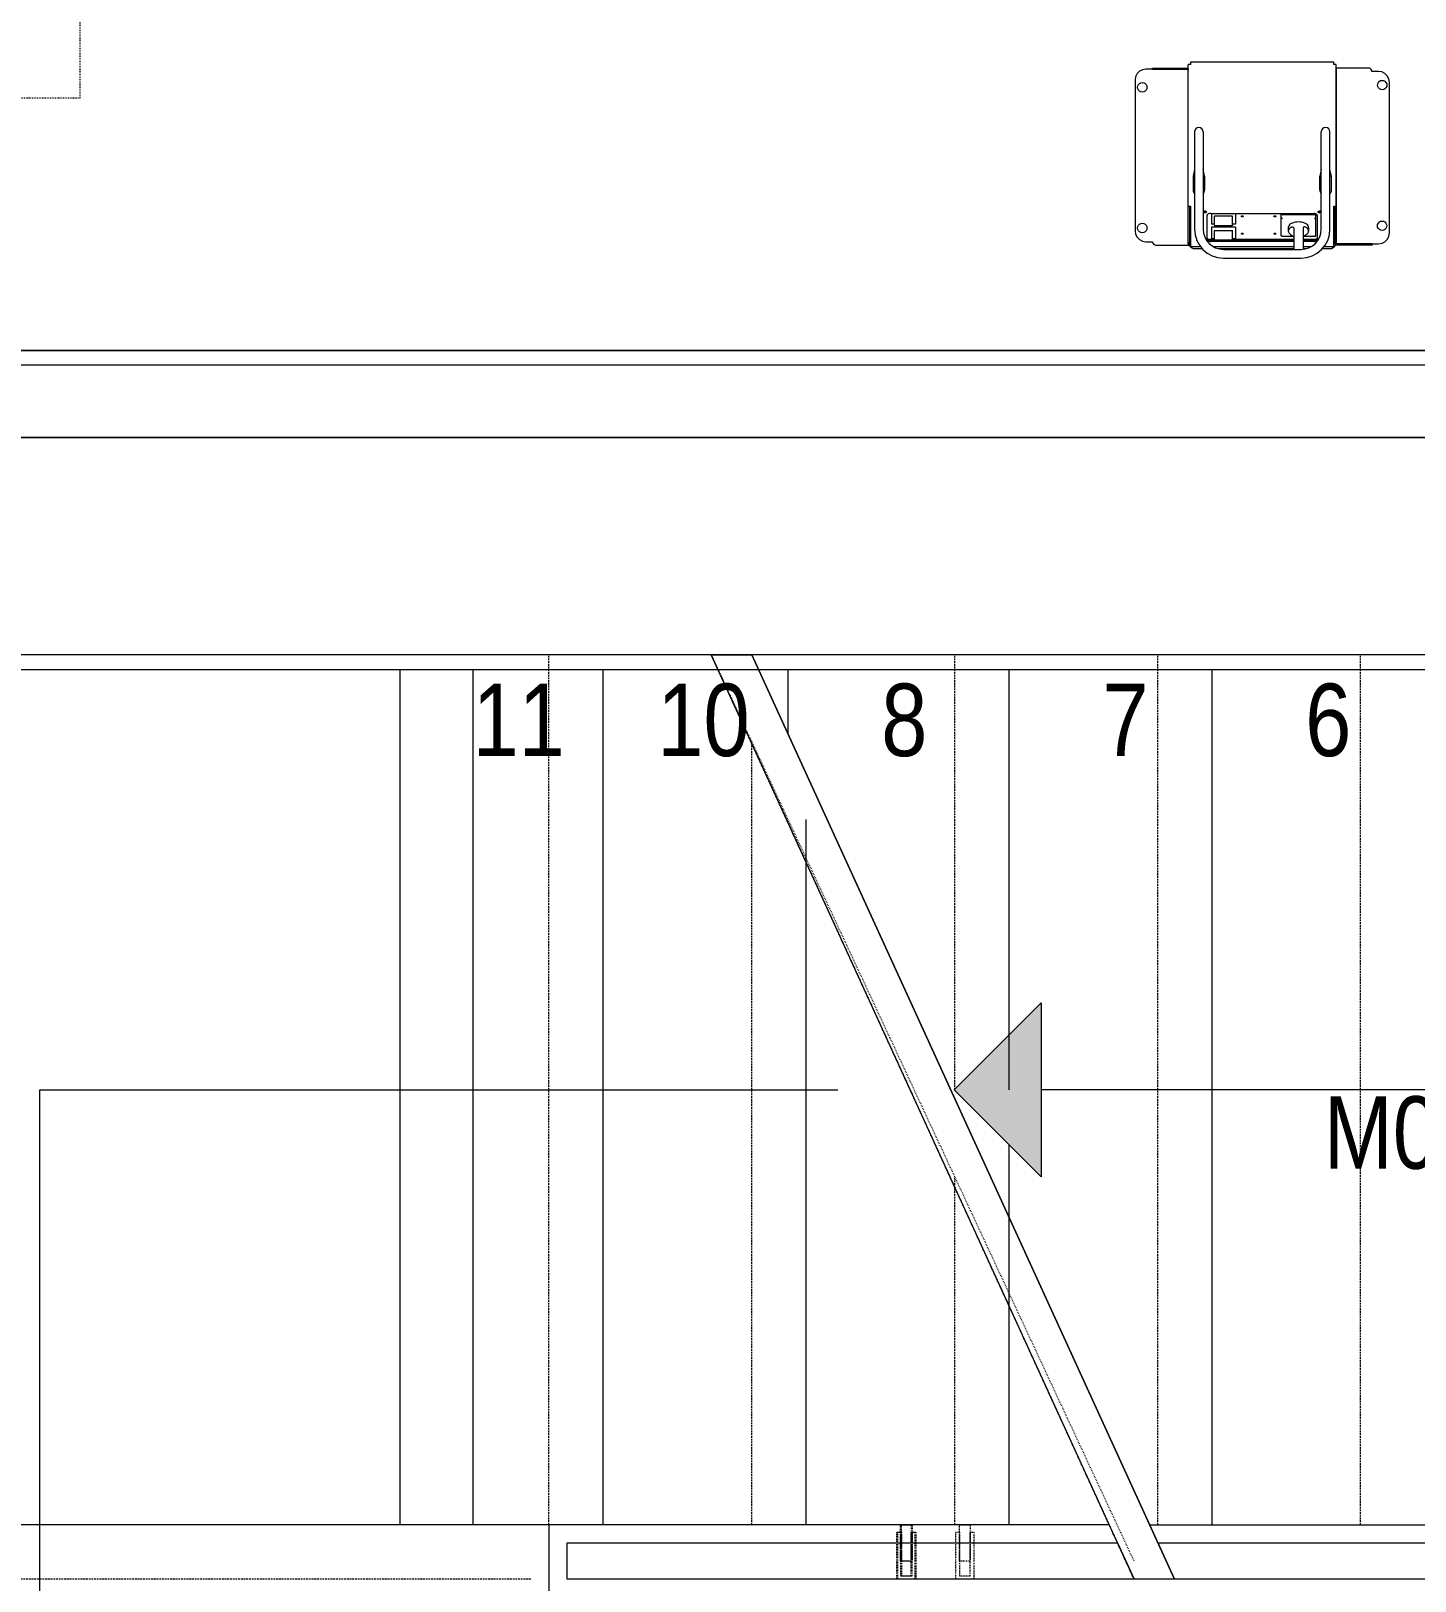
# Model space of a CAD drawing. Extents: x -1133 to 23780, y -1311 to 8245.
# Drawn here: x 1261 to 1452, y 2657.2 to 2871.1 of the extents above; entities that cross this region are included whole.
import ezdxf

# ---------------------------------------------------------------- set-up
doc = ezdxf.new("R2010")
doc.units = 0
doc.header["$MEASUREMENT"] = 0
doc.linetypes.add('DOT2', pattern=[0.125, 0, -0.125])
doc.linetypes.add('HIDDEN', pattern=[0.375, 0.25, -0.125])
doc.layers.get('0').update_dxf_attribs({"color": 9, "lineweight": 9})
for name, color, linetype, lineweight in [('01', 9, 'Continuous', 9), ('06B', 9, 'Continuous', 9), ('10', 9, 'Continuous', 9), ('14', 9, 'Continuous', 9), ('19', 9, 'Continuous', 9), ('19D', 9, 'DOT2', 9), ('20', 9, 'DOT2', 9), ('21', 9, 'Continuous', 9), ('32-ekipman', 9, 'Continuous', 9), ('35', 9, 'Continuous', 9), ('40', 9, 'Continuous', 9), ('40B', 9, 'Continuous', 9)]:
    doc.layers.add(name, color=color, linetype=linetype, lineweight=lineweight)
doc.styles.add('MuuM_TEXT-STANDART', font='ARIALN.TTF')

# ---------------------------------------------------------------- blocks, each defined once
blk = doc.blocks.new('p-mek. tesisat-zemin')
for p, q in [((59.56, -808.07), (64.51, -808.07)), ((59.56, -808.22), (59.56, -808.07)), ((64.51, -832.37), (64.51, -807.57)), ((64.81, -807.57), (64.51, -807.57)), ((64.81, -807.27), (64.81, -807.57)), ((84.61, -807.27), (64.81, -807.27)), ((84.61, -807.57), (84.61, -807.27)), ((84.91, -807.57), (84.61, -807.57)), ((84.91, -832.37), (84.91, -807.57)), ((89.41, -808.07), (84.91, -808.07)), ((57.16, -809.72), (57.16, -830.52)), ((57.95, -810.1), (58.16, -810.07)), ((58.67, -808.22), (58.17, -808.3)), ((59.34, -808.22), (58.67, -808.22)), ((59.53, -808.22), (59.34, -808.22)), ((64.49, -808.25), (59.53, -808.22)), ((59.57, -808.22), (64.49, -808.22)), ((64.46, -808.47), (64.46, -831.97)), ((84.96, -831.97), (84.96, -808.47)), ((89.93, -808.52), (89.85, -808.52)), ((90.76, -808.52), (89.93, -808.52)), ((91.04, -809.8), (91.26, -809.77)), ((92.25, -830.82), (92.26, -810.02)), ((58.38, -811.33), (58.16, -811.37)), ((91.47, -811.03), (91.26, -811.07)), ((65.36, -816.87), (65.36, -830.27)), ((66.56, -816.87), (66.56, -830.27)), ((82.86, -830.27), (82.86, -816.87)), ((84.06, -830.27), (84.06, -816.88)), ((65.36, -822.07), (65.16, -822.96)), ((65.36, -822.97), (65.16, -822.97)), ((65.16, -822.97), (65.16, -824.87)), ((66.76, -822.97), (66.56, -822.07)), ((66.76, -822.97), (66.56, -822.97)), ((66.76, -822.97), (66.76, -824.87)), ((82.86, -822.07), (82.66, -822.96)), ((82.66, -822.97), (82.86, -822.97)), ((82.66, -824.87), (82.66, -822.97)), ((84.26, -822.97), (84.06, -822.07)), ((84.06, -822.97), (84.26, -822.97)), ((84.26, -824.87), (84.26, -822.97)), ((64.51, -827.1), (64.81, -827.1)), ((64.71, -832.37), (64.71, -827.1)), ((64.81, -827.1), (64.81, -832.67)), ((84.61, -832.67), (84.61, -827.1)), ((84.61, -827.1), (84.91, -827.1)), ((84.71, -832.37), (84.71, -827.1)), ((57.95, -829.5), (58.16, -829.47)), ((66.75, -827.88), (66.67, -827.88)), ((67.11, -831.71), (67.11, -828.39)), ((67.61, -828.12), (81.81, -828.12)), ((67.71, -828.12), (67.71, -829.57)), ((68.11, -829.73), (68.11, -828.49)), ((68.16, -828.46), (70.56, -828.46)), ((70.61, -829.73), (70.61, -828.49)), ((71.01, -828.12), (71.01, -829.57)), ((77.31, -828.25), (82.11, -828.25)), ((77.31, -831.16), (77.31, -828.25)), ((82.11, -831.16), (82.11, -828.25)), ((82.31, -828.39), (82.31, -831.71)), ((82.5, -827.85), (82.46, -827.82)), ((82.75, -827.88), (82.67, -827.88)), ((91.04, -829.2), (91.25, -829.17)), ((58.37, -830.73), (58.16, -830.77)), ((67.11, -831.54), (67.13, -831.63)), ((71.01, -830.02), (67.71, -830.02)), ((67.71, -830.02), (67.71, -831.6)), ((68.11, -829.58), (67.72, -829.58)), ((68.11, -831.61), (67.72, -831.61)), ((68.11, -831.76), (68.11, -830.52)), ((68.16, -829.78), (70.56, -829.78)), ((68.16, -830.49), (70.56, -830.49)), ((70.57, -829.78), (70.56, -829.78)), ((71, -829.58), (70.61, -829.58)), ((70.61, -831.76), (70.61, -830.52)), ((71, -831.61), (70.61, -831.61)), ((71.01, -830.02), (71.01, -831.6)), ((77.4, -831.25), (78.96, -831.25)), ((78.31, -830.04), (78.31, -830.55)), ((79.06, -830.14), (79.06, -833.07)), ((80.36, -830.14), (80.36, -833.04)), ((80.45, -831.25), (82.01, -831.25)), ((81.11, -830.04), (81.11, -830.55)), ((91.47, -830.43), (91.25, -830.47)), ((58.66, -832.02), (59.48, -832.02)), ((59.48, -832.02), (59.57, -832.02)), ((60.01, -832.47), (64.59, -832.47)), ((64.51, -832.37), (64.71, -832.37)), ((64.81, -832.67), (66.16, -832.67)), ((65.46, -832.97), (66.42, -832.97)), ((68.11, -831.72), (67.46, -831.72)), ((79.06, -831.81), (67.61, -831.81)), ((79.06, -831.98), (67.61, -831.98)), ((67.92, -832.67), (79.06, -832.67)), ((68.16, -831.81), (70.56, -831.81)), ((68.66, -832.97), (79.06, -832.97)), ((69.36, -833.07), (80.06, -833.07)), ((70.57, -831.8), (70.56, -831.81)), ((79.06, -831.72), (70.61, -831.72)), ((81.96, -831.72), (80.36, -831.72)), ((81.81, -831.81), (80.36, -831.81)), ((81.81, -831.98), (80.36, -831.98)), ((80.36, -832.67), (81.49, -832.67)), ((80.36, -832.97), (80.76, -832.97)), ((83, -832.97), (83.96, -832.97)), ((83.25, -832.67), (84.61, -832.67)), ((84.91, -832.37), (84.71, -832.37)), ((89.86, -832.47), (84.82, -832.47)), ((84.91, -832.29), (89.89, -832.32)), ((89.84, -832.32), (84.91, -832.32)), ((89.86, -832.32), (89.86, -832.47)), ((89.89, -832.32), (90.08, -832.32)), ((90.08, -832.32), (90.75, -832.32)), ((90.75, -832.32), (91.24, -832.23)), ((69.36, -834.27), (80.06, -834.27))]:
    blk.add_line(p, q)
for points in [[(89.85, -808.52), (89.83, -808.38), (89.76, -808.25), (89.67, -808.15), (89.55, -808.09), (89.41, -808.07)], [(58.17, -808.3), (57.78, -808.5), (57.45, -808.83), (57.24, -809.25), (57.16, -809.72)], [(58.16, -811.37), (57.96, -811.33), (57.78, -811.24), (57.64, -811.1), (57.55, -810.92), (57.51, -810.72), (57.55, -810.52), (57.64, -810.33), (57.78, -810.19), (57.95, -810.1)], [(58.16, -810.07), (58.37, -810.1), (58.55, -810.19), (58.69, -810.33), (58.78, -810.52), (58.81, -810.72), (58.78, -810.92), (58.69, -811.1), (58.55, -811.24), (58.38, -811.33)], [(91.26, -811.07), (91.06, -811.04), (90.88, -810.94), (90.73, -810.8), (90.64, -810.62), (90.61, -810.42), (90.64, -810.22), (90.73, -810.04), (90.88, -809.89), (91.04, -809.8)], [(92.26, -810.02), (92.18, -809.55), (91.97, -809.14), (91.64, -808.8), (91.22, -808.59), (90.76, -808.52)], [(91.26, -809.77), (91.46, -809.8), (91.64, -809.89), (91.78, -810.04), (91.88, -810.22), (91.91, -810.42), (91.88, -810.62), (91.78, -810.8), (91.64, -810.94), (91.47, -811.03)], [(58.16, -830.77), (57.96, -830.73), (57.78, -830.64), (57.63, -830.5), (57.54, -830.32), (57.51, -830.12), (57.54, -829.92), (57.63, -829.73), (57.78, -829.59), (57.95, -829.5)], [(58.16, -829.47), (58.36, -829.5), (58.54, -829.59), (58.68, -829.73), (58.78, -829.92), (58.81, -830.12), (58.78, -830.32), (58.68, -830.5), (58.54, -830.64), (58.37, -830.73)], [(66.56, -827.77), (66.59, -827.76), (66.71, -827.74)], [(66.67, -827.88), (66.59, -827.87), (66.56, -827.86)], [(66.71, -827.9), (66.59, -827.88), (66.56, -827.87)], [(66.71, -828.07), (66.59, -828.05), (66.56, -828.04)], [(66.71, -827.74), (66.82, -827.76), (66.92, -827.79), (66.99, -827.84), (67.01, -827.9)], [(66.96, -827.82), (66.92, -827.85), (66.82, -827.88), (66.71, -827.9)], [(67.01, -827.9), (66.99, -827.97), (66.92, -828.02), (66.82, -828.05), (66.71, -828.07)], [(66.94, -827.81), (66.94, -827.82), (66.89, -827.85), (66.82, -827.87), (66.75, -827.88)], [(67.61, -828.12), (67.45, -828.13), (67.31, -828.17), (67.2, -828.23), (67.13, -828.3), (67.11, -828.39)], [(67.71, -828.23), (67.71, -828.24), (67.71, -828.24), (67.72, -828.25), (67.72, -828.26), (67.73, -828.26)], [(68.16, -828.46), (68.14, -828.47), (68.13, -828.47), (68.12, -828.47), (68.11, -828.48), (68.11, -828.49)], [(70.61, -828.49), (70.61, -828.48), (70.6, -828.47), (70.59, -828.47), (70.57, -828.47), (70.56, -828.46)], [(71.01, -828.23), (71.01, -828.24), (71, -828.24), (71, -828.25), (70.99, -828.26), (70.99, -828.26)], [(71.83, -828.51), (71.83, -828.49), (71.85, -828.47), (71.87, -828.45), (71.91, -828.44), (71.96, -828.44)], [(71.96, -828.58), (71.91, -828.57), (71.87, -828.56), (71.85, -828.54), (71.83, -828.52), (71.83, -828.51)], [(71.96, -828.44), (72, -828.44), (72.04, -828.45), (72.07, -828.47), (72.09, -828.49), (72.09, -828.51)], [(72.09, -828.51), (72.09, -828.52), (72.07, -828.54), (72.04, -828.56), (72, -828.57), (71.96, -828.58)], [(76.33, -828.51), (76.33, -828.49), (76.35, -828.47), (76.37, -828.45), (76.41, -828.44), (76.46, -828.44)], [(76.46, -828.58), (76.41, -828.57), (76.37, -828.56), (76.35, -828.54), (76.33, -828.52), (76.33, -828.51)], [(76.46, -828.44), (76.5, -828.44), (76.54, -828.45), (76.57, -828.47), (76.59, -828.49), (76.59, -828.51)], [(76.59, -828.51), (76.59, -828.52), (76.57, -828.54), (76.54, -828.56), (76.5, -828.57), (76.46, -828.58)], [(77.51, -828.86), (77.46, -828.83), (77.41, -828.79), (77.37, -828.75), (77.35, -828.71), (77.32, -828.66), (77.31, -828.62), (77.31, -828.59)], [(79.93, -829.3), (79.71, -829.29), (79.49, -829.3), (79.28, -829.33), (79.07, -829.38), (78.89, -829.44), (78.72, -829.51), (78.58, -829.6), (78.46, -829.7), (78.38, -829.81)], [(81.11, -830.04), (81.09, -829.93), (81.04, -829.81), (80.96, -829.7), (80.84, -829.6), (80.7, -829.51), (80.53, -829.44), (80.34, -829.38), (80.14, -829.33), (79.93, -829.3)], [(82.31, -828.39), (82.28, -828.3), (82.21, -828.23), (82.1, -828.17), (81.96, -828.13), (81.81, -828.12)], [(81.91, -828.86), (81.96, -828.83), (82.01, -828.79), (82.04, -828.75), (82.07, -828.71), (82.09, -828.66), (82.1, -828.62), (82.11, -828.59)], [(82.41, -827.9), (82.43, -827.84), (82.5, -827.79), (82.59, -827.76), (82.71, -827.74)], [(82.71, -828.07), (82.59, -828.05), (82.5, -828.02), (82.43, -827.97), (82.41, -827.9)], [(82.67, -827.88), (82.59, -827.87), (82.53, -827.85), (82.48, -827.82), (82.47, -827.81)], [(82.71, -827.9), (82.59, -827.88), (82.5, -827.85)], [(82.71, -827.74), (82.82, -827.76), (82.86, -827.77)], [(82.86, -827.87), (82.82, -827.88), (82.71, -827.9)], [(82.86, -828.04), (82.82, -828.05), (82.71, -828.07)], [(82.86, -827.86), (82.82, -827.87), (82.75, -827.88)], [(91.25, -830.47), (91.05, -830.44), (90.87, -830.34), (90.73, -830.2), (90.63, -830.02), (90.6, -829.82), (90.63, -829.62), (90.73, -829.44), (90.87, -829.29), (91.04, -829.2)], [(91.25, -829.17), (91.45, -829.2), (91.63, -829.29), (91.78, -829.44), (91.87, -829.62), (91.9, -829.82), (91.87, -830.02), (91.78, -830.2), (91.63, -830.34), (91.47, -830.43)], [(57.16, -830.52), (57.23, -830.98), (57.44, -831.4), (57.78, -831.73), (58.19, -831.94), (58.66, -832.02)], [(67.13, -831.63), (67.2, -831.7), (67.31, -831.76), (67.45, -831.8), (67.61, -831.81)], [(67.46, -831.72), (67.3, -831.71), (67.18, -831.68)], [(67.71, -829.57), (67.71, -829.58), (67.71, -829.58), (67.72, -829.58), (67.72, -829.58)], [(67.71, -830.26), (67.71, -830.26), (67.71, -830.27), (67.72, -830.28), (67.72, -830.28), (67.73, -830.29)], [(67.71, -831.6), (67.71, -831.6), (67.71, -831.61), (67.72, -831.61), (67.72, -831.61)], [(67.72, -829.58), (67.72, -829.58), (67.73, -829.58)], [(67.72, -831.61), (67.72, -831.61), (67.73, -831.61)], [(68.11, -829.73), (68.11, -829.74), (68.11, -829.75), (68.12, -829.76), (68.13, -829.77), (68.15, -829.78), (68.16, -829.78)], [(68.16, -830.49), (68.14, -830.49), (68.13, -830.5), (68.12, -830.5), (68.11, -830.51), (68.11, -830.52)], [(70.61, -830.52), (70.61, -830.51), (70.6, -830.5), (70.59, -830.5), (70.57, -830.49), (70.56, -830.49)], [(70.61, -829.73), (70.61, -829.74), (70.6, -829.75), (70.59, -829.76), (70.58, -829.77), (70.57, -829.78)], [(71, -829.58), (70.99, -829.58), (70.99, -829.58)], [(71.01, -830.26), (71.01, -830.26), (71, -830.27), (71, -830.28), (70.99, -830.28), (70.99, -830.29)], [(71, -831.61), (70.99, -831.61), (70.99, -831.61)], [(71.01, -829.57), (71.01, -829.58), (71, -829.58), (71, -829.58), (71, -829.58)], [(71.01, -831.6), (71.01, -831.6), (71, -831.61), (71, -831.61), (71, -831.61)], [(71.83, -830.92), (71.83, -830.91), (71.85, -830.88), (71.87, -830.87), (71.91, -830.85), (71.96, -830.85)], [(71.96, -830.99), (71.91, -830.98), (71.87, -830.97), (71.85, -830.95), (71.83, -830.93), (71.83, -830.92)], [(71.96, -830.85), (72, -830.85), (72.04, -830.87), (72.07, -830.88), (72.09, -830.91), (72.09, -830.92)], [(72.09, -830.92), (72.09, -830.93), (72.07, -830.95), (72.04, -830.97), (72, -830.98), (71.96, -830.99)], [(76.33, -830.92), (76.33, -830.91), (76.35, -830.88), (76.37, -830.87), (76.41, -830.85), (76.46, -830.85)], [(76.46, -830.99), (76.41, -830.98), (76.37, -830.97), (76.35, -830.95), (76.33, -830.93), (76.33, -830.92)], [(76.46, -830.85), (76.5, -830.85), (76.54, -830.87), (76.57, -830.88), (76.59, -830.91), (76.59, -830.92)], [(76.59, -830.92), (76.59, -830.93), (76.57, -830.95), (76.54, -830.97), (76.5, -830.98), (76.46, -830.99)], [(77.4, -831.25), (77.37, -831.25), (77.35, -831.24), (77.32, -831.22), (77.31, -831.19), (77.31, -831.16)], [(77.51, -831.22), (77.46, -831.25), (77.41, -831.25), (77.4, -831.25)], [(78.38, -829.81), (78.33, -829.93), (78.31, -830.04)], [(78.76, -830), (78.63, -830.07), (78.51, -830.16), (78.43, -830.25), (78.36, -830.35), (78.32, -830.45), (78.31, -830.55)], [(78.31, -830.55), (78.32, -830.65), (78.36, -830.75), (78.43, -830.85), (78.51, -830.94), (78.63, -831.03), (78.76, -831.1)], [(78.76, -830), (78.83, -829.97), (78.9, -829.97), (78.95, -829.98), (79, -830), (79.03, -830.04), (79.05, -830.09), (79.06, -830.14)], [(78.76, -831.1), (78.83, -831.14), (78.9, -831.19), (78.95, -831.24), (79, -831.3), (79.03, -831.36), (79.05, -831.41), (79.06, -831.47)], [(80.66, -830), (80.59, -829.97), (80.52, -829.97), (80.46, -829.98), (80.42, -830), (80.39, -830.04), (80.37, -830.09), (80.36, -830.14)], [(80.66, -831.1), (80.59, -831.14), (80.52, -831.19), (80.46, -831.24), (80.42, -831.3), (80.39, -831.36), (80.37, -831.41), (80.36, -831.47)], [(81.11, -830.55), (81.1, -830.45), (81.06, -830.35), (80.99, -830.25), (80.9, -830.16), (80.79, -830.07), (80.66, -830)], [(80.66, -831.1), (80.79, -831.03), (80.9, -830.94), (80.99, -830.85), (81.06, -830.75), (81.1, -830.65), (81.11, -830.55)], [(81.91, -831.22), (81.96, -831.25), (82.01, -831.25), (82.02, -831.25)], [(82.24, -831.68), (82.11, -831.71), (81.96, -831.72)], [(82.02, -831.25), (82.04, -831.25), (82.07, -831.24), (82.09, -831.22), (82.1, -831.19), (82.11, -831.16)], [(82.21, -831.7), (82.28, -831.63), (82.31, -831.54)], [(91.24, -832.23), (91.63, -832.03), (91.96, -831.7), (92.18, -831.28), (92.25, -830.82)], [(59.57, -832.02), (59.59, -832.16), (59.65, -832.28), (59.75, -832.38), (59.87, -832.45), (60.01, -832.47)], [(67.11, -831.71), (67.13, -831.79), (67.2, -831.87), (67.31, -831.93), (67.45, -831.97), (67.61, -831.98)], [(68.11, -831.76), (68.11, -831.77), (68.11, -831.78), (68.12, -831.79), (68.13, -831.8), (68.15, -831.8), (68.16, -831.81)], [(70.61, -831.76), (70.61, -831.77), (70.6, -831.78), (70.59, -831.79), (70.58, -831.8), (70.57, -831.8)], [(81.81, -831.81), (81.96, -831.8), (82.1, -831.76), (82.21, -831.7)], [(81.81, -831.98), (81.96, -831.97), (82.1, -831.93), (82.21, -831.87), (82.28, -831.79), (82.31, -831.71)]]:
    blk.add_lwpolyline(points)
for centre, radius, start, end in [((65.46, -808.47), 1, 162.6241, 180), ((83.96, -808.47), 1, 0, 17.3759), ((65.96, -816.87), 0.6, 0, 180), ((83.46, -816.87), 0.6, 0, 180), ((65.96, -824.87), 0.8, 180, 221.4517), ((65.96, -824.87), 0.8, 318.5483, 0), ((83.46, -824.87), 0.8, 180, 221.4517), ((83.46, -824.87), 0.8, 318.6203, 0), ((69.36, -830.27), 4, 180, 270), ((69.36, -830.27), 2.8, 180, 270), ((80.06, -830.27), 2.8, 270, 0), ((80.06, -830.27), 4, 270, 0), ((65.46, -831.97), 1, 180, 197.3759), ((65.46, -831.97), 1, 203.7864, 270), ((83.96, -831.97), 1, 270, 336.2136), ((83.96, -831.97), 1, 342.6241, 0)]:
    blk.add_arc(centre, radius, start, end)
blk = doc.blocks.new('p-lama profili')
at = {"layer": '20', "linetype": 'HIDDEN', "ltscale": 0.5}
blk.add_lwpolyline([(0.75, -0.45), (-0.75, -0.45), (-0.75, -6.5), (-1.25, -6.5), (-1.25, -0.45), (-1.25, -0.45), (-1.25, 0), (1.25, 0), (1.25, -0.45), (1.25, -0.45), (1.25, -6.5), (0.75, -6.5), (0.75, -0.45)], dxfattribs=at)
blk.add_lwpolyline([(-0.75, -2.5), (0.75, -2.5), (0.75, -7.5), (-0.75, -7.5)], close=True, dxfattribs=at)
blk = doc.blocks.new('p-zemin kat')
at = {"layer": '19'}
h = blk.add_hatch(color=256, dxfattribs=at)
h.dxf.hatch_style = 1
h.paths.add_polyline_path([(1400.44, 2737), (1400.44, 2713), (1388.42, 2725)])
at = {"layer": '01'}
blk.add_lwpolyline([(1222.5, 2515), (1757.5, 2515), (1757.5, 2430), (1962.5, 2430), (1962.5, 2390), (1717.5, 2390), (1717.5, 2475), (1212.5, 2475), (1212.5, 2390), (1162.5, 2390), (1162.5, 2515), (1162.5, 2825), (1962.5, 2825), (1962.5, 2785), (1212.5, 2785), (1212.5, 2515)], close=True, dxfattribs=at)
at = {"layer": '06B'}
for points in [[(1337.5, 2657.5), (1335, 2657.5), (1335, 2662.5), (1410.96, 2662.5), (1413.24, 2657.5), (1337.5, 2657.5), (1337.5, 2657.5)], [(1416.55, 2662.5), (1599.5, 2662.5), (1599.5, 2662.5), (1599.5, 2660), (1599.5, 2657.5), (1418.83, 2657.5), (1416.55, 2662.5)]]:
    blk.add_lwpolyline(points, dxfattribs=at)
at = {"layer": '14'}
blk.add_lwpolyline([(1964.5, 2580), (1964.5, 2657), (1945.5, 2657), (1945.5, 2627), (1759.5, 2627), (1759.5, 2657), (1740.5, 2657), (1740.5, 2517), (1214.5, 2517), (1214.5, 2783), (1740.5, 2783), (1740.5, 2763), (1759.5, 2763), (1759.5, 2783), (1945.5, 2783), (1945.5, 2763), (1964.5, 2763), (1964.5, 2827), (1184.5, 2827), (1184.5, 2870), (1182.5, 2870)], dxfattribs=at)
at = {"layer": '19'}
for points in [[(1418.83, 2657.5), (1413.24, 2657.5), (1354.91, 2785), (1360.5, 2785), (1418.83, 2657.5)], [(1418.83, 2657.5), (1360.5, 2785)], [(1418.83, 2657.5), (1360.5, 2785)], [(1567, 2577), (1262.25, 2577), (1262.25, 2725), (1372.36, 2725)], [(1592, 2725), (1400.44, 2725), (1400.44, 2725)]]:
    blk.add_lwpolyline(points, dxfattribs=at)
at = {"layer": '19', "linetype": 'Continuous'}
for points in [[(1312, 2665), (1312, 2783)], [(1312, 2665), (1312, 2783)], [(1340, 2665), (1340, 2783)], [(1396, 2725), (1396, 2783)], [(1415.37, 2665), (1564, 2665), (1564, 2783)], [(1424, 2665), (1424, 2783)], [(1368, 2665), (1368, 2762.31)], [(1396, 2665), (1396, 2717.44)], [(1330, 2665), (1214.5, 2665)], [(1409.86, 2665), (1332.5, 2665)], [(1332.5, 2665), (1332.5, 2635), (1342.5, 2635)]]:
    blk.add_lwpolyline(points, dxfattribs=at)
at = {"layer": '19'}
blk.add_lwpolyline([(1400.44, 2737), (1400.44, 2713), (1388.42, 2725)], close=True, dxfattribs=at)
at = {"layer": '19D', "linetype": 'HIDDEN'}
for points in [[(1332.5, 2665), (1332.5, 2785)], [(1413.24, 2657.5), (1354.91, 2785)], [(1388.5, 2725), (1388.5, 2785)], [(1416.5, 2665), (1416.5, 2785)], [(1444.5, 2665), (1444.5, 2785)], [(1360.5, 2665), (1360.5, 2773.02)], [(1388.5, 2665), (1388.5, 2713.02)], [(1330, 2657.5), (1212.5, 2657.5)]]:
    blk.add_lwpolyline(points, dxfattribs=at)
at = {"layer": '19D'}
blk.add_lwpolyline([(1413.24, 2660), (1354.91, 2785)], dxfattribs=at)
at = {"layer": '40'}
blk.add_lwpolyline([(1214.5, 2783), (1322, 2783), (1322, 2665), (1214.5, 2665)], close=True, dxfattribs=at)
at = {"layer": '40B'}
for points in [[(2222.5, 2815), (2222.5, 3885), (1162.5, 3885), (1162.5, 2865), (1162.5, 2865), (1162.5, 2815), (2222.5, 2815)], [(1750, 2495), (1750, 2815), (1162.5, 2815), (1162.5, 2495)]]:
    blk.add_lwpolyline(points, close=True, dxfattribs=at)
at = {"rotation": 180}
blk.add_blockref('p-lama profili', (1381.75, 2657.5), dxfattribs=at)
at = {"layer": '21', "color": 250, "insert": (1486.84, 2711.1), "char_height": 10, "attachment_point": 8, "style": 'MuuM_TEXT-STANDART'}
blk.add_mtext('M04(18X17,22/28)', dxfattribs=at)
blk = doc.blocks.new('p-seksiyonel-5851')
at = {"layer": '20'}
blk.add_lwpolyline([(-316.7, -1.22), (-316.7, -67.69), (99.99, -67.69), (99.99, -1.22)], dxfattribs=at)

msp = doc.modelspace()

# ---------------------------------------------------------------- linework, layer by layer
at = {"layer": '19', "linetype": 'Continuous'}
msp.add_lwpolyline([(1365.5, 2774.07), (1365.5, 2783)], dxfattribs=at)
at = {"layer": '35'}
msp.add_lwpolyline([(1184.5, 2827), (1964.5, 2827), (1964.5, 2827), (2200.5, 2827), (2200.5, 3863), (1964.5, 3863), (1964.5, 3803), (1880.5, 3803), (1880.5, 3863), (1264.5, 3863), (1264.5, 3803), (1184.5, 3803)], close=True, dxfattribs=at)
msp.add_lwpolyline([(1340, 2665), (1312, 2665), (1312, 2783)], dxfattribs=at)
msp.add_lwpolyline([(1340, 2665), (1312, 2665), (1312, 2783)], dxfattribs=at)

# ---------------------------------------------------------------- block references
for name, p, rotation in [('p-seksiyonel-5851', (1200.14, 3178.54), 90), ('p-lama profili', (1381.88, 2657.5), 180), ('p-lama profili', (1389.88, 2657.5), 180)]:
    msp.add_blockref(name, p, dxfattribs=dict(rotation=rotation))
at = {"layer": '10'}
msp.add_blockref('p-zemin kat', (0, 0), dxfattribs=at)
at = {"layer": '32-ekipman'}
msp.add_blockref('p-mek. tesisat-zemin', (1356.21, 3674), dxfattribs=at)

# ---------------------------------------------------------------- texts
at = {"layer": '21', "style": 'MuuM_TEXT-STANDART'}
for s, p in [('11', (1321.96, 2771.03)), ('10', (1347.46, 2771.03)), ('8', (1378.35, 2771.03)), ('7', (1408.85, 2771.03)), ('6', (1436.85, 2771.03))]:
    msp.add_text(s, height=10, dxfattribs=at).set_placement(p)

doc.saveas('drawing.dxf')
